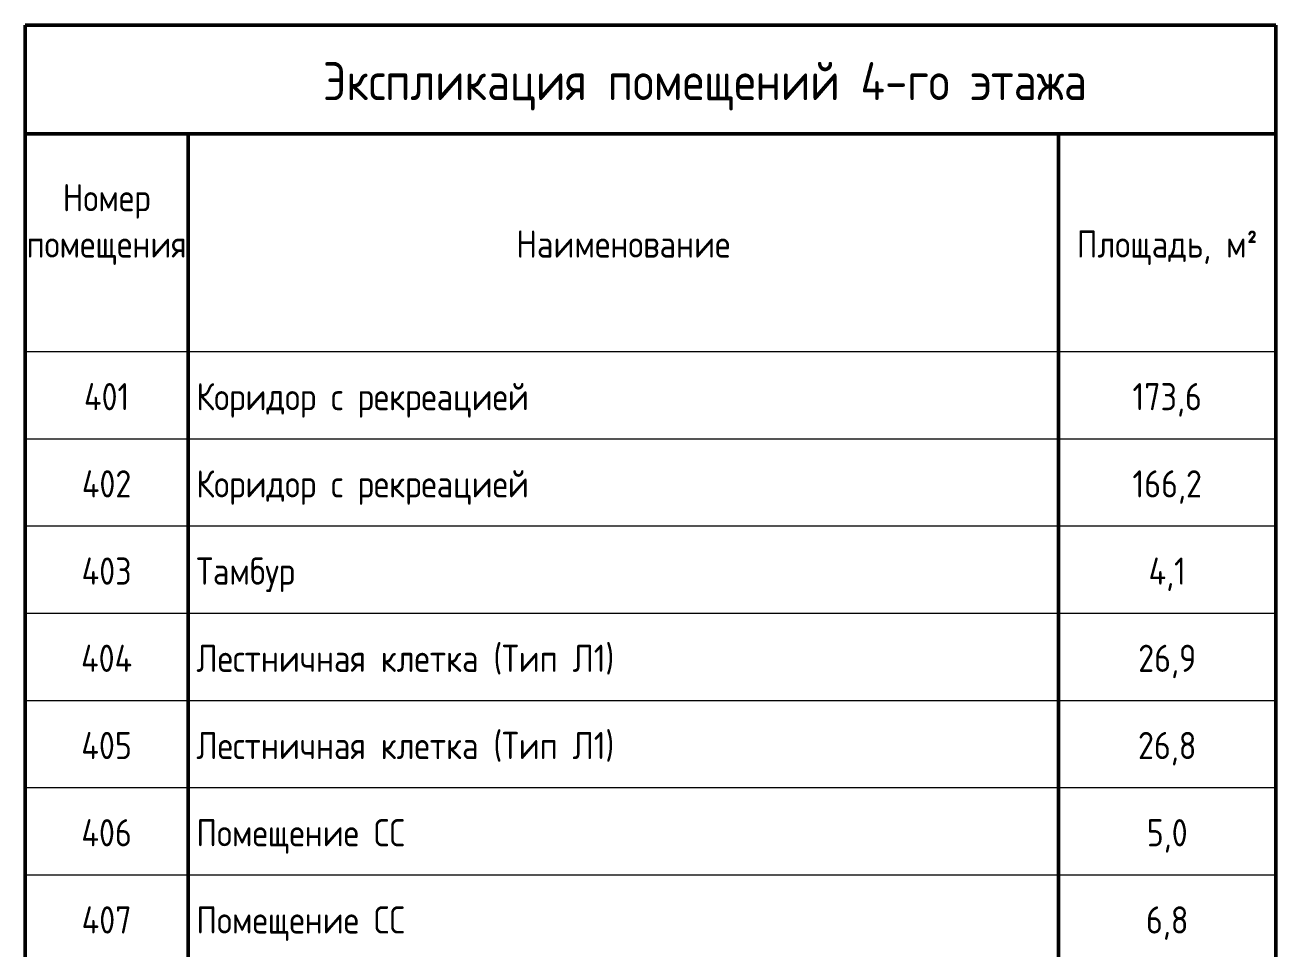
# Model space of a CAD drawing. Header units: millimetres. Extents: x -33838 to 476301, y -41806 to 120107.
# Drawn here: x 380634 to 392134, y 11475 to 19970 of the extents above; entities that cross this region are included whole.
import ezdxf

# ---------------------------------------------------------------- set-up
doc = ezdxf.new("R2010")
doc.units = ezdxf.units.MM
doc.layers.add('Графика', color=7, linetype='Continuous', lineweight=20)
doc.layers.add('Линии', color=7, linetype='Continuous', lineweight=9, true_color=0x00a600)
doc.styles.add('GOST Common_8', font='GOST Common_0.ttf', dxfattribs={"width": 0.9, "height": 3.5})
doc.styles.add('GOST Common_9', font='GOST Common_0.ttf', dxfattribs={"width": 0.9, "height": 2.5})

msp = doc.modelspace()

# ---------------------------------------------------------------- linework, layer by layer
at = {"layer": 'Линии', "color": 7, "lineweight": 50}
for p, q in [((380633.51059, 19969.53054), (380633.51059, 18969.53054)), ((392133.51059, 19969.53054), (380633.51059, 19969.53054)), ((392133.51059, 19969.53054), (392133.51059, -4885.91981)), ((380633.51059, 18969.53054), (380633.51059, -4885.91981)), ((380633.51059, 18969.53054), (392133.51059, 18969.53054)), ((382133.51059, 18969.53054), (382133.51059, 16964.92885)), ((390133.51059, 18969.53054), (390133.51059, 16964.92885)), ((392133.51059, 18969.53054), (392133.51059, 16964.92885)), ((382133.51059, 16964.92885), (382133.51059, 16163.08817)), ((390133.51059, 16964.92885), (390133.51059, 16163.08817)), ((392133.51059, 16964.92885), (392133.51059, 16163.08817)), ((382133.51059, 16163.08817), (382133.51059, 15361.2475)), ((390133.51059, 16163.08817), (390133.51059, 15361.2475)), ((392133.51059, 16163.08817), (392133.51059, 15361.2475)), ((382133.51059, 15361.2475), (382133.51059, 14559.40682)), ((390133.51059, 15361.2475), (390133.51059, 14559.40682)), ((392133.51059, 15361.2475), (392133.51059, 14559.40682)), ((382133.51059, 14559.40682), (382133.51059, 13757.56615)), ((390133.51059, 14559.40682), (390133.51059, 13757.56615)), ((392133.51059, 14559.40682), (392133.51059, 13757.56615)), ((382133.51059, 13757.56615), (382133.51059, 12955.72547)), ((390133.51059, 13757.56615), (390133.51059, 12955.72547)), ((392133.51059, 13757.56615), (392133.51059, 12955.72547)), ((382133.51059, 12955.72547), (382133.51059, 12153.8848)), ((390133.51059, 12955.72547), (390133.51059, 12153.8848)), ((392133.51059, 12955.72547), (392133.51059, 12153.8848)), ((382133.51059, 12153.8848), (382133.51059, 11352.04412)), ((390133.51059, 12153.8848), (390133.51059, 11352.04412)), ((392133.51059, 12153.8848), (392133.51059, 11352.04412))]:
    msp.add_line(p, q, dxfattribs=at)
at = {"layer": 'Линии', "color": 7, "lineweight": 20}
for p, q in [((382133.51059, 16964.92885), (380633.51059, 16964.92885)), ((390133.51059, 16964.92885), (382133.51059, 16964.92885)), ((392133.51059, 16964.92885), (390133.51059, 16964.92885)), ((382133.51059, 16163.08817), (380633.51059, 16163.08817)), ((390133.51059, 16163.08817), (382133.51059, 16163.08817)), ((392133.51059, 16163.08817), (390133.51059, 16163.08817)), ((382133.51059, 15361.2475), (380633.51059, 15361.2475)), ((390133.51059, 15361.2475), (382133.51059, 15361.2475)), ((392133.51059, 15361.2475), (390133.51059, 15361.2475)), ((382133.51059, 14559.40682), (380633.51059, 14559.40682)), ((390133.51059, 14559.40682), (382133.51059, 14559.40682)), ((392133.51059, 14559.40682), (390133.51059, 14559.40682)), ((382133.51059, 13757.56615), (380633.51059, 13757.56615)), ((390133.51059, 13757.56615), (382133.51059, 13757.56615)), ((392133.51059, 13757.56615), (390133.51059, 13757.56615)), ((382133.51059, 12955.72547), (380633.51059, 12955.72547)), ((390133.51059, 12955.72547), (382133.51059, 12955.72547)), ((392133.51059, 12955.72547), (390133.51059, 12955.72547)), ((382133.51059, 12153.8848), (380633.51059, 12153.8848)), ((390133.51059, 12153.8848), (382133.51059, 12153.8848)), ((392133.51059, 12153.8848), (390133.51059, 12153.8848))]:
    msp.add_line(p, q, dxfattribs=at)

# ---------------------------------------------------------------- texts
at = {"layer": 'Графика', "line_spacing_factor": 1.022761}
for s, insert, char_height, width, attachment_point, style in [('Экспликация помещений 4-го этажа', (386883.93102, 19628.61515), 350, 8485.1251732, 2, 'GOST Common_8'), ('Номер\\Pпомещения', (381383.51059, 18507.01198), 250, 1418.0252413, 2, 'GOST Common_9'), ('Наименование', (386133.51059, 18080.86156), 250, 2353.3184855, 2, 'GOST Common_9'), ('Площадь, м\\fGOST Common|b0|i0|c238|p34|;\\W.9;²', (391133.51059, 18080.86156), 250, 2009.3719376, 2, 'GOST Common_9'), ('401', (381383.51059, 16677.64038), 250, 537.0393467, 2, 'GOST Common_9'), ('Коридор с рекреацией', (382208.51059, 16677.64038), 250, 3611.4387528, 1, 'GOST Common_9'), ('173,6', (391133.51059, 16677.64038), 250, 790.4736451, 2, 'GOST Common_9'), ('402', (381383.51059, 15875.7997), 250, 588.3296214, 2, 'GOST Common_9'), ('Коридор с рекреацией', (382208.51059, 15875.7997), 250, 3611.4387528, 1, 'GOST Common_9'), ('166,2', (391133.51059, 15875.7997), 250, 790.4736451, 2, 'GOST Common_9'), ('403', (381383.51059, 15073.95903), 250, 588.3296214, 2, 'GOST Common_9'), ('Тамбур', (382208.51059, 15073.95903), 250, 1203.8129176, 1, 'GOST Common_9'), ('4,1', (391133.51059, 15073.95903), 250, 443.5100223, 2, 'GOST Common_9'), ('404', (381383.51059, 14272.11835), 250, 615.4832962, 2, 'GOST Common_9'), ('Лестничная клетка (Тип Л1)', (382208.51059, 14272.11835), 250, 4595.0051967, 1, 'GOST Common_9'), ('26,9', (391133.51059, 14272.11835), 250, 654.705271, 2, 'GOST Common_9'), ('405', (381383.51059, 13470.27767), 250, 588.3296214, 2, 'GOST Common_9'), ('Лестничная клетка (Тип Л1)', (382208.51059, 13470.27767), 250, 4595.0051967, 1, 'GOST Common_9'), ('26,8', (391133.51059, 13470.27767), 250, 654.705271, 2, 'GOST Common_9'), ('406', (381383.51059, 12668.437), 250, 588.3296214, 2, 'GOST Common_9'), ('Помещение СС', (382208.51059, 12668.437), 250, 2286.9428359, 1, 'GOST Common_9'), ('5,0', (391133.51059, 12668.437), 250, 467.6466221, 2, 'GOST Common_9'), ('407', (381383.51059, 11866.59632), 250, 588.3296214, 2, 'GOST Common_9'), ('Помещение СС', (382208.51059, 11866.59632), 250, 2286.9428359, 1, 'GOST Common_9'), ('6,8', (391133.51059, 11866.59632), 250, 467.6466221, 2, 'GOST Common_9')]:
    msp.add_mtext(s, dxfattribs=dict(at, insert=insert, char_height=char_height, width=width, attachment_point=attachment_point, style=style))

doc.saveas('drawing.dxf')
